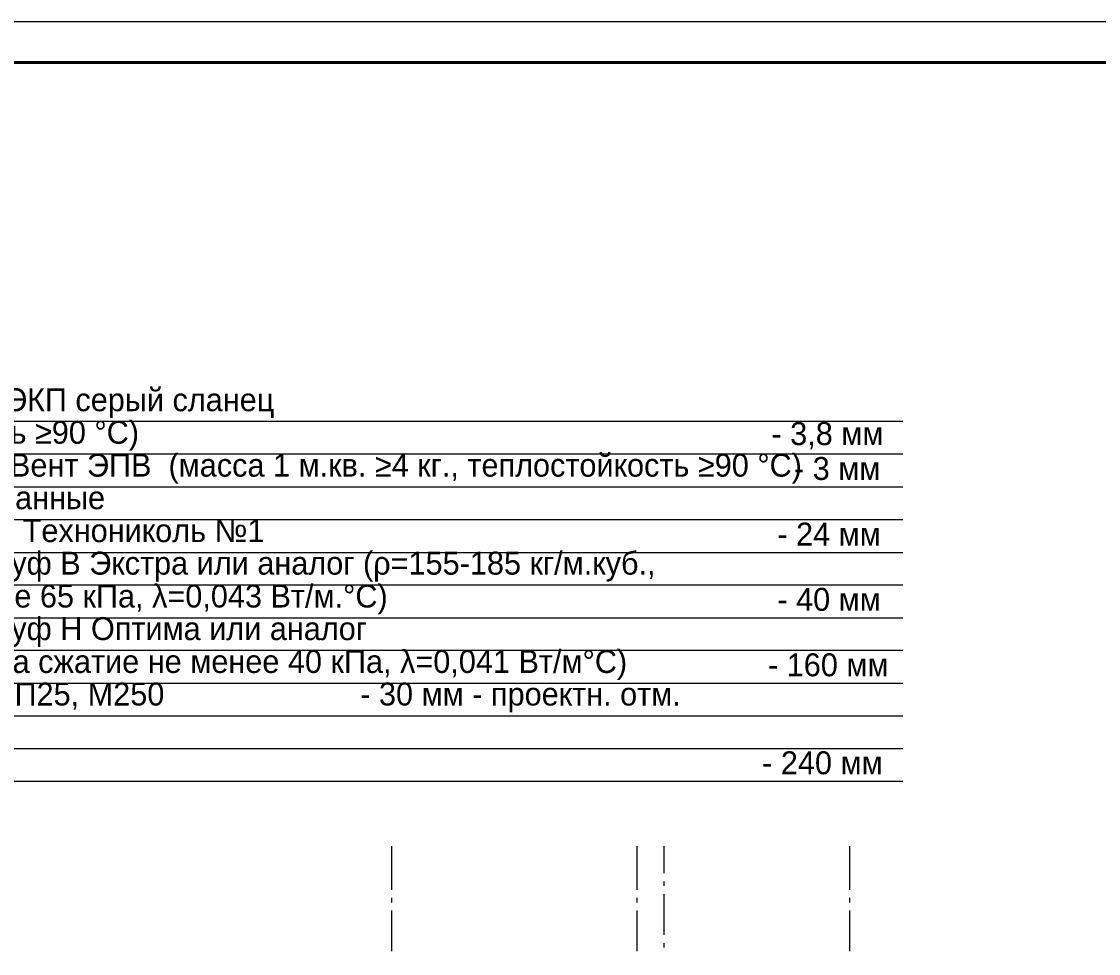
# Model space of a CAD drawing. Header units: millimetres. Extents: x -136833 to 49383, y -8033 to 344618.
# Drawn here: x -87675 to -74508, y 64665 to 76059 of the extents above; entities that cross this region are included whole.
import ezdxf

# ---------------------------------------------------------------- set-up
doc = ezdxf.new("R2010")
doc.units = ezdxf.units.MM
doc.layers.add('PDF _Геометрия', color=7, linetype='Continuous', true_color=0x1d1d1d)
doc.layers.add('PDF _Текст', color=7, linetype='Continuous')

msp = doc.modelspace()

# ---------------------------------------------------------------- linework, layer by layer
at = {"layer": 'PDF _Геометрия', "color": 7, "lineweight": 18}
msp.add_lwpolyline([(-133207.6, -8031.7), (-133207.6, 76058.7), (45076.6, 76058.7)], dxfattribs=at)
at = {"layer": 'PDF _Геометрия', "color": 7, "lineweight": 40}
msp.add_lwpolyline([(-131209.6, 75559.2), (44580.7, 75559.2), (44580.7, -7533.5), (-131209.6, -7533.5)], dxfattribs=at)
at = {"layer": 'PDF _Геометрия', "color": 7, "lineweight": 9}
for points in [[(-76899.3, 71169.5), (-94398.8, 71169.5), (-94398.8, 66771.3), (-94398.8, 60773.1)], [(-94398.8, 70771.6), (-76899.3, 70771.6)], [(-94398.8, 70369.4), (-76899.3, 70369.4)], [(-94398.8, 69971.5), (-76899.3, 69971.5)], [(-94398.8, 69569.4), (-76899.3, 69569.4)], [(-94398.8, 69171.5), (-76899.3, 69171.5)], [(-94398.8, 68769.3), (-76899.3, 68769.3)], [(-94398.8, 68371.4), (-76899.3, 68371.4)], [(-94398.8, 67969.3), (-76899.3, 67969.3)], [(-94398.8, 67571.4), (-76899.3, 67571.4)], [(-94398.8, 67169.2), (-76899.3, 67169.2)], [(-94398.8, 66771.3), (-76899.3, 66771.3)], [(-83147.3, 65442.1), (-83147.3, 65975.5)], [(-80146.1, 65442.1), (-80146.1, 65975.5)], [(-79815.9, 65645.3), (-79815.9, 65975.5)], [(-77547, 65442.1), (-77547, 65975.5)], [(-79815.9, 65492.9), (-79815.9, 65543.7)], [(-83147.3, 65289.8), (-83147.3, 65344.8)], [(-80146.1, 65289.8), (-80146.1, 65344.8)], [(-79815.9, 64891.9), (-79815.9, 65391.4)], [(-77547, 65289.8), (-77547, 65344.8)], [(-83147.3, 64692.9), (-83147.3, 65192.4)], [(-80146.1, 64692.9), (-80146.1, 65192.4)], [(-77547, 64692.9), (-77547, 65192.4)], [(-79815.9, 64739.5), (-79815.9, 64790.3)]]:
    msp.add_lwpolyline(points, dxfattribs=at)

# ---------------------------------------------------------------- texts
at = {"layer": 'PDF _Текст', "attachment_point": 4, "style": ''}
for s, insert, char_height in [('Гидроизоляция 2-ой слой Унифлекс ЭКП серый сланец', (-94295.7, 71392.7), 280.262), ('(масса 1 м.кв. ≥4,5 кг., теплостойкость ≥90 °С)', (-94295.7, 70994.8), 280.262), ('- 3,8 мм', (-78505.7, 70994.8), 280.26), ('Гидроизоляция 1-ый слой Унифлекс Вент ЭПВ  (масса 1 м.кв. ≥4 кг., теплостойкость ≥90 °С)', (-94295.7, 70592.6), 280.262), ('- 3 мм', (-78230.5, 70592.6), 280.26), ('** 2 листа ЦСП-1  12 мм х 2, огрунтованные', (-94295.7, 70194.7), 280.262), ('со всех сторон праймером битумным Технониколь №1', (-94295.7, 69792.6), 280.262), ('- 24 мм', (-78433.7, 69792.6), 280.26), ('Минераловатный утеплитель Техноруф В Экстра или аналог (ρ=155-185 кг/м.куб.,', (-94295.7, 69394.6), 280.262), ('предел прочности на сжатие не менее 65 кПа, λ=0,043 Вт/м.°С)', (-94295.7, 68992.5), 280.262), ('- 40 мм', (-78433.7, 68992.5), 280.26), ('Минераловатный утеплитель Техноруф Н Оптима или аналог', (-94295.7, 68594.6), 280.262), ('(ρ=100-120 кг/м³, предел прочности на сжатие не менее 40 кПа, λ=0,041 Вт/м°С)', (-94295.7, 68192.4), 280.262), ('- 160 мм', (-78548, 68192.4), 280.26), ('Керамзитовый гравий фр. 10-20 мм., П25, М250                       - 30 мм - проектн. отм.', (-94295.7, 67794.5), 280.262), ('- 240 мм', (-78620, 66994.4), 280.26)]:
    msp.add_mtext(s, dxfattribs=dict(at, insert=insert, char_height=char_height))

doc.saveas('drawing.dxf')
